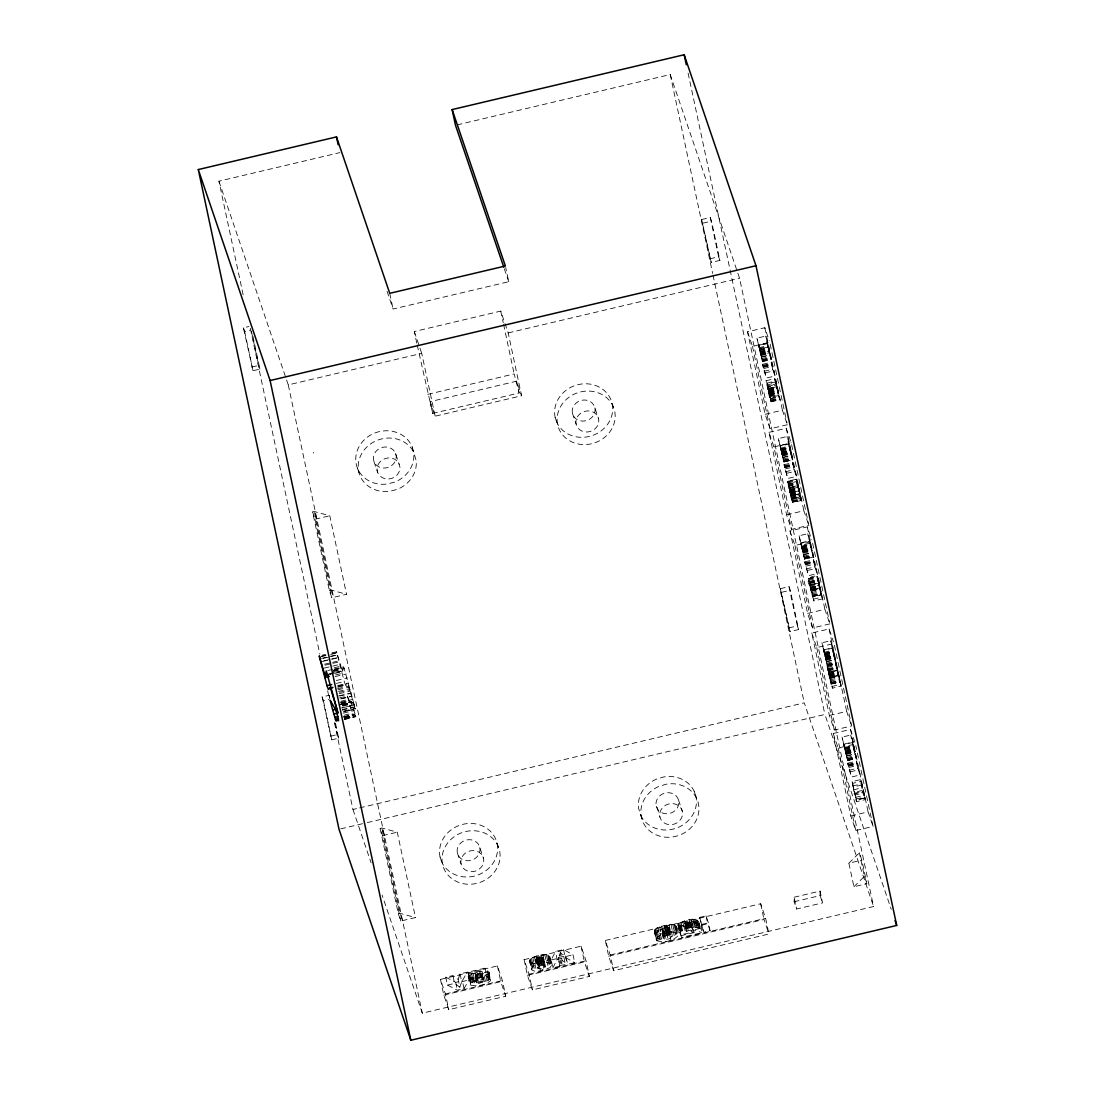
<?xml version="1.0" encoding="UTF-8"?>
<svg xmlns="http://www.w3.org/2000/svg" width="1095" height="1095" viewBox="0 0 1095 1095"><rect width="100%" height="100%" fill="white"/><g stroke="black" fill="none" stroke-linecap="round" stroke-linejoin="round"><path stroke-width="0.75" stroke-dasharray="5 3.75" d="M809.67 585.319C802.909 576.6 821.592 571.042 818.622 583.17L809.67 585.319L813.872 600.909L822.523 598.869L818.266 579.789L819.731 588.453L811.053 590.479L809.876 584.99L818.622 583.17M817.048 576.435L821.182 594.941L812.463 596.843L821.195 594.667L819.402 585.264L810.136 587.454M836.881 667.047L838.346 675.711L829.668 677.75L828.162 669.059L836.881 667.047L837.251 667.936L841.138 686.127L832.487 688.166L827.012 665.733L836.183 663.447L832.939 647.679L830.571 640.753L821.934 642.792L827.56 666.225L821.934 642.792M654.331 931.27C655.631 926.384 662.735 926.438 666.759 925.056C674.561 922.674 679.092 926.452 678.257 935.376C673.781 941.029 662.995 943.466 656.411 940.427L654.331 931.27L661.613 929.545C669.018 921.538 673.89 933.775 662.078 930.832L654.728 932.57C661.079 935.458 673.89 933.487 676.464 926.644M654.345 930.504L656.014 939.127L663.296 937.402C670.701 929.395 675.56 941.632 663.748 938.689L661.613 929.545M811.08 590.492L809.547 581.801L818.266 579.789M334.139 669.072L343.57 666.841L342.543 671.618L329.978 674.588M339.56 697.939L347.416 696.091L352.713 715.541L353.726 717.362L354.657 714.091L355.834 716.691L344.295 719.593M797.79 485.632L799.802 493.749L791.151 495.802L788.51 483.456L797.16 481.417L799.377 491.395L799.856 493.845L791.206 495.884L787.592 481.061L796.366 479.295L798.871 490.834L790.22 492.887L789.057 487.699L797.707 485.591L798.871 490.834M535.893 959.521C536.742 956.893 543.38 955.442 543.64 958.919C538.343 965.982 531.321 952.431 537.631 967.788C549.279 973.154 544.721 957.974 537.631 967.788M762.558 361.583L756.919 338.15L765.569 336.11L767.923 343.036L771.195 359.543L762.558 361.583L756.919 338.15M783.979 462.022L778.353 438.589L786.99 436.549L789.358 443.475L792.657 459.818L783.979 462.022L778.353 438.589M813.421 556.999L804.729 559.203L799.104 535.77L807.74 533.73L813.421 556.999L807.74 533.73M827.012 665.733L836.21 664.186L836.183 663.447M847.681 760.532L842.055 737.099L850.692 735.06L853.046 741.986L856.317 758.493L847.681 760.532L842.055 737.099M477.023 983.023L475.449 974.783L487.946 971.58L489.629 979.436L478.761 981.818L477.133 982.626L478.063 983.392L483.908 981.531L481.499 970.745L468.728 973.756L468.167 972.127L485.044 968.144L487.946 971.58M331.812 652.88L336.521 651.758L344.254 681.555L345.705 685.402L347.033 684.005L348.538 686.113L355.327 709.108L344.323 711.709M530.158 962.163C534.661 965.817 554.96 961.355 547.692 954.881C542.641 954.005 537.44 955.538 532.772 957.413C526.736 959.439 531.787 965.982 531.841 970.019L534.921 971.265L540.396 970.909L549.827 967.747L551.675 965.338L549.444 955.88M551.127 963.737C545.68 961.054 531.486 962.779 531.841 970.019M684.649 923.14C691.547 924.016 703.36 918.527 701.512 932.707L681.487 937.443L677.846 924.413C683.841 920.087 701.895 913.6 699.459 928.574L692.574 930.175L690.548 921.963L684.649 923.14L686.236 931.284L697.433 930.545L701.512 932.707M686.236 931.284L692.232 929.819M458.148 979.313L460.051 973.866L467.25 972.168L468.92 980.011L464.02 988.648L457.368 990.222L447.458 985.089L445.788 977.233L452.906 975.549L458.148 979.313L459.832 987.17L454.589 983.406L452.906 975.549M459.832 987.17L461.734 981.722L460.051 973.866M800.431 495.337L801.376 500.47L800.322 496.979L791.548 499.033L791.329 497.5L800.431 495.337L797.16 481.417M559.764 966.201L558.409 957.536L565.39 955.894L567.894 964.284L574.711 962.669L573.041 954.813L563.555 949.584L555.48 951.487L551.182 959.973L552.865 967.829L559.764 966.201L558.409 957.536M559.23 955.497L560.38 952.595L563.309 954.539L564.993 962.395L560.914 963.354L559.23 955.497L563.309 954.539M560.914 963.354L562.063 960.452L560.38 952.595M656.014 938.36C660.778 933.693 673.959 928.902 678.257 935.376M488.945 972.086L488.945 972.73C484.141 977.246 475.449 978.82 469.071 977.315L468.961 975.645L471.671 973.948L482.074 971.416L483.744 979.272L473.341 981.791L470.631 983.502L470.754 985.158C477.133 986.677 485.81 985.103 490.615 980.586L488.945 972.086L478.953 975.139L475.353 975.18M552.865 967.829L557.15 959.343L555.48 951.487M699.459 928.574C693.683 925.412 684.539 928.492 679.516 932.269C682.158 936.622 689.727 931.612 693.97 932.639L691.301 919.581M464.02 988.648L462.336 980.791L467.25 972.168M828.737 674.712L838.017 672.535L839.797 682.199L835.663 663.693L837.237 670.427L828.285 672.576M848.871 863.188L859.37 852.841L861.847 860.122L866.87 883.679L853.908 886.745L848.871 863.188L861.847 860.122M853.908 886.745L864.393 876.411L859.37 852.841M340.86 704.619L351.221 701.785L355.834 716.691M796.202 479.049L800.322 496.979M761.039 354.944L769.717 352.891L768.539 346.978L767.39 343.611L758.739 345.65L761.039 354.944L769.963 352.604M769.676 352.905L767.39 343.611M782.46 455.383L791.137 453.33L789.96 447.417L788.811 444.05L780.16 446.089L782.46 455.383L780.16 446.089M791.11 453.344L788.811 444.05M826.041 659.587L834.718 657.52L833.541 651.621L832.392 648.254L823.741 650.293L826.041 659.587L823.741 650.293M834.691 657.534L832.392 648.254M846.161 753.894L854.839 751.841L853.662 745.928L852.512 742.561L843.862 744.6L846.161 753.894L843.862 744.6M854.812 751.854L852.512 742.561M243.158 294.815L218.932 181.181L339.847 152.616M457.149 124.885L670.222 74.542L739.563 278.239L873.591 906.537L422.3 1013.176L382.128 895.162M252.959 336.37L259.939 369.097L253.013 370.726L243.405 327.816L248.935 326.515M701.621 219.547L710.258 217.508L711.504 221.135L719.88 260.405L711.23 262.458L701.621 219.547L711.23 262.458M243.405 327.816L244.637 331.456L250.18 330.156M702.853 223.188L711.504 221.135M387.055 291.284L393.091 309.023L508.737 281.702L505.726 267.563M251.782 367.085L258.694 365.456L259.939 369.097M709.998 258.817L718.635 256.777L719.88 260.405M416.771 343.105L414.307 331.525L500.757 311.089L508.189 332.921L521.59 395.747L435.139 416.182L430.184 401.632L516.635 381.197L521.59 395.747M218.932 181.181L288.272 384.892L421.726 353.357L435.139 416.182M508.189 332.921L739.563 278.239M427.707 394.351L514.157 373.929L519.153 392.982L432.689 413.404L417.127 344.747M787.36 424.723L770.072 428.816L765.118 414.266L747.529 331.799L764.816 327.72L769.224 340.654M747.529 331.799L752.484 346.348L769.771 342.27L787.004 423.081M759.287 345.076L767.923 343.036M758.972 347.731L767.609 345.678L765.569 336.11M759.355 348.538L768.006 346.485M758.739 345.65L759.889 349.031L768.539 346.978M759.588 349.592L768.225 347.553M759.451 349.962L768.101 347.923L767.609 345.678M759.793 350.551L768.444 348.511M759.998 351.399L768.635 349.36M759.916 352.042L769.155 349.866M760.176 352.138L768.827 350.099M760.341 352.809L768.991 350.756M761.066 354.931L760.724 352.932L769.361 350.879M760.505 353.398L769.155 351.358M760.354 353.945L769.525 351.7M760.82 354.41L769.634 352.303M760.779 355.683L769.415 353.644L771.195 359.543M761.778 356.792L770.415 354.739M761.176 357.244L769.812 355.204M761.531 358.599L770.77 356.491M761.874 359.749L770.51 357.709M762.38 359.885L771.017 357.846M762.175 360.707L770.825 358.667M762.531 360.857L771.181 358.818M762.407 361.35L771.236 359.379M762.626 364.252L771.277 362.212L773.85 370.835L774.959 376.009L766.308 378.049L762.626 364.252L766.308 378.049M762.859 365.374L771.496 363.335L771.277 362.212M763.215 365.949L771.852 363.896M763.01 366.223L771.66 364.183L771.496 363.335M763.105 366.825L771.66 364.183M763.133 367.154L771.756 364.772M763.475 367.249L772.126 365.196M763.721 368.522L772.372 366.483M764.023 371.314L772.659 369.261L774.959 376.009M765.213 372.875L773.85 370.835M774.671 378.692L778.6 395.473L769.853 397.69L769.292 396.061L766.035 380.731L774.671 378.692L779.873 399.784L771.154 401.769L767.376 386.083L776.547 383.852M767.02 383.099L775.753 381.046L778.408 393.379L769.689 395.281L766.035 380.731M769.689 395.281L767.102 383.086L767.349 383.866L775.985 381.813M767.349 383.866L767.609 384.797L776.259 382.757M767.568 386.549L776.218 384.496M767.609 384.797L768.211 387.165L776.848 385.111M767.937 388.396L776.588 386.357M771.154 401.769L768.553 388.629L777.204 386.59M768.238 388.821L776.889 386.768L775.657 381.046M768.403 389.19L777.053 387.137M768.553 389.724L777.204 387.685M768.457 389.929L777.094 387.876L776.889 386.768M768.95 390.367L777.587 388.328M768.43 390.751L777.395 388.492M768.745 391.298L777.382 389.245L777.094 387.876M769.005 391.613L777.642 389.574M769.388 392.352L778.025 390.313M768.854 392.694L777.696 390.696L777.382 389.245M769.292 392.995L777.943 390.956M769.32 393.885L777.97 391.846L778.408 393.379M769.566 394.268L778.216 392.229M769.251 394.474L777.888 392.421M769.525 394.734L778.504 392.558M769.717 395.076L778.367 393.037M769.292 396.061L778.258 394.036M770.305 396.691L778.956 394.652M770.661 398.429L779.312 396.39M770.264 398.758L778.901 396.718L779.873 399.784M770.538 399.826L779.572 397.772M770.784 400.674L779.421 398.635M771.113 400.852L779.763 398.799M770.989 401.345L779.626 399.305M771.222 401.523L779.859 399.483M312.595 511.94L314.333 511.543L329.773 515.745L346.526 594.284L331.826 597.76L329.349 590.479L312.595 511.94L315.073 519.222L331.826 597.76M315.073 519.222L329.773 515.745M765.118 414.266L782.405 410.173L786.812 423.108M768.977 432.361L786.265 428.282L791.22 442.832L808.808 525.299L791.521 529.378L786.566 514.828L768.977 432.361L773.932 446.911L791.521 529.378M773.932 446.911L791.22 442.832M780.708 445.514L789.358 443.475M780.393 448.156L789.03 446.117L786.99 436.549M780.776 448.964L789.427 446.924M781.31 449.47L789.96 447.417M781.009 450.031L789.659 447.992M780.872 450.401L789.522 448.361L789.03 446.117M781.228 450.989L789.865 448.95M781.419 451.838L790.07 449.799M781.337 452.481L789.988 450.428L789.522 448.361M781.597 452.577L790.576 450.305M781.775 453.234L790.412 451.195M782.145 453.357L790.782 451.318M781.939 453.836L790.576 451.797M781.775 454.384L790.946 452.125M782.419 454.781L791.069 452.728M782.254 454.849L790.891 452.81M782.377 455.205L791.398 453.043M782.2 456.122L790.85 454.083L792.629 459.982L783.842 461.789M783.199 457.217L791.836 455.178M782.596 457.683L791.247 455.643M782.966 459.038L792.191 456.93M783.295 460.187L791.945 458.148M783.801 460.324L792.452 458.285M783.596 461.146L792.246 459.092M783.965 461.296L792.602 459.243M784.061 464.691L792.698 462.651L795.285 471.274L796.38 476.448L787.743 478.488L784.061 464.691L787.743 478.488M784.28 465.813L792.931 463.774L792.698 462.651M784.636 466.388L793.286 464.335M784.431 466.662L793.081 464.622L792.931 463.774M784.526 467.264L793.081 464.622M784.554 467.592L793.177 465.211M784.896 467.674L793.546 465.635M785.156 468.961L793.793 466.922M785.443 471.74L794.094 469.7L796.38 476.448M786.634 473.314L795.285 471.274M791.548 499.033L787.579 481.417L796.366 479.295M787.675 482.046L796.325 480.007M329.349 590.479L331.087 590.068L346.526 594.284M787.852 483.004L796.503 480.965M788.113 484.291L796.763 482.252M788.51 483.456L788.756 484.25L797.393 482.211M788.756 484.25L789.03 485.208L797.666 483.169M788.455 485.934L797.092 483.88M789.03 485.208L789.317 486.358L797.968 484.305M788.865 487.905L798.282 485.619M789.112 488.028L797.762 485.988M789.235 488.657L797.885 486.604M798.652 487.152L789.687 489.26L789.139 487.672M789.427 489.588L798.433 487.412M789.344 490.095L797.981 488.055M789.974 490.136L798.625 488.096M789.7 490.806L798.419 488.589M790.193 491.012L799.049 488.917M789.906 491.737L798.556 489.698M789.769 492.038L798.693 489.889M790.439 492.107L799.076 490.054M790.07 492.408L799.021 490.423M790.179 492.805L798.83 490.587M801.376 500.47L792.657 502.468L790.85 492.996L799.501 490.957M790.138 493.708L799.377 491.395M790.658 493.818L799.309 491.778M790.877 494.748L799.637 492.682M790.467 495.132L799.117 493.092M791.028 495.378L799.993 493.229M791.151 495.542L799.802 493.489M790.754 496.322L799.405 494.283M791.014 497.322L799.651 495.282M791.233 498.115L799.87 496.062M791.507 498.444L800.158 496.405M791.411 498.704L800.062 496.651M792.15 499.128L800.787 497.089M791.329 497.5L791.986 500.278L800.637 498.239M792.424 500.524L801.061 498.471M791.986 500.278L792.26 501.305L800.91 499.252M792.602 501.537L801.253 499.498M792.26 501.305L792.506 502.071L801.143 500.032M792.712 502.208L801.348 500.155M786.566 514.828L803.867 510.749L808.808 525.299M829.846 623.876L812.558 627.969L807.604 613.419L790.015 530.952L807.302 526.873L811.71 539.808M322.382 655.097L325.516 654.358M320.972 656.288L325.694 655.18M331.977 653.688L336.699 652.579M801.458 542.696L810.108 540.656M321.15 656.713L329.006 654.851M330.58 654.481L336.863 652.99L342.543 671.618M800.924 543.271L803.21 552.564L800.924 543.271L809.561 541.231L811.888 550.498L809.561 541.231M790.015 530.952L794.956 545.502L812.257 541.423L829.49 622.234M321.492 658.396L337.205 654.673M323.271 658.396L329.554 656.918M331.128 656.535L337.424 655.056M804.729 559.203L801.143 545.337L809.78 543.298M801.526 546.145L810.177 544.105M802.06 546.638L810.711 544.598M801.759 547.213L810.409 545.173M801.622 547.582L810.273 545.529M323.764 660.887L330.047 659.395M331.621 659.026L337.917 657.547M322.423 661.462L330.279 659.601M331.853 659.231L338.136 657.753M801.978 548.171L810.615 546.118M802.17 549.019L810.82 546.966M802.087 549.649L811.327 547.473M802.348 549.758L810.998 547.719M802.525 550.415L811.162 548.376M802.895 550.539L811.546 548.499M802.69 551.018L811.327 548.978M324.585 664.213L330.882 662.735M332.456 662.352L338.738 660.874M803.059 551.346L811.696 549.307M802.525 551.565L811.491 549.512M803.005 552.031L811.819 549.909M325.078 665.185L331.361 663.707M332.935 663.337L339.217 661.845M803.128 552.386L812.148 550.224M802.95 553.303L811.6 551.264M803.949 554.399L812.586 552.359M803.347 554.864L811.997 552.811M324.202 668.101L339.929 664.391M803.716 556.219L812.942 554.111M334.221 667.758L340.504 666.28M804.045 557.369L812.695 555.329M804.551 557.506L813.202 555.466M327.857 670.551L332.565 669.442M804.346 558.313L812.996 556.274M334.413 669.469L343.844 667.238L355.327 709.108M804.715 558.464L813.352 556.424M333.359 670.263L341.229 668.402M804.592 558.956L813.229 556.917M333.277 670.961L344.282 668.361M333.523 671.55L342.954 669.319M329.486 673.699L334.194 672.59M335.768 672.221L342.064 670.729M329.294 674.178L345.007 670.455M804.811 561.872L813.448 559.819L816.035 568.456L817.13 573.616L808.493 575.669L804.811 561.872L808.493 575.669M805.03 562.994L813.681 560.941L813.448 559.819M805.386 563.555L814.037 561.516M335.672 674.944L341.955 673.466M805.181 563.843L813.831 561.803L813.681 560.941M805.277 564.431L813.831 561.803M805.304 564.774L814.297 562.816M335.152 676.573L346.157 673.972M805.906 566.142L814.543 564.089M806.194 568.921L814.844 566.881L817.13 573.616M336.316 680.515L347.32 677.914M807.385 570.495L816.035 568.456M336.398 683.417L344.254 681.555M337.684 685.552L348.689 682.951M337.602 686.236L347.033 684.005M338.779 686.182L346.636 684.334M337.849 687.263L346.376 685.224M337.534 688.714L348.538 686.113M337.944 689.809L348.949 687.208M808.397 578.749L817.13 576.517M808.397 578.475L817.308 576.942M808.48 579.351L817.13 577.311M338.464 691.369L349.469 688.769M808.657 580.323L817.294 578.283M339.464 692.341L350.468 689.74M808.904 581.637L817.554 579.597M335.535 723.494L338.683 738.222L331.758 739.85L322.149 696.94L329.061 695.311L330.307 698.952M780.365 588.672L789.002 586.633L790.248 590.26L798.625 629.529L789.974 631.582L780.365 588.672L789.974 631.582M809.534 582.075L818.417 580.09M339.19 693.71L350.181 691.109M809.616 582.636L818.252 580.596M809.616 581.828L809.999 582.718L818.636 580.678M809.246 583.293L817.897 581.253M809.752 583.525L818.403 581.486M338.711 695.886L351.276 692.916M339.861 696.009L350.865 693.409M809.971 584.744L818.622 582.704M322.149 696.94L323.381 700.581L328.911 699.281M781.597 592.313L790.248 590.26M810.067 586.099L818.923 584.237M810.341 587.481L818.992 585.428L818.526 582.951M341.106 698.774L352.111 696.174M810.82 587.728L819.471 585.688M340.709 698.897L351.714 696.297M810.656 588.207L819.306 586.154M810.587 588.576L819.607 586.468M810.56 589.384L819.525 587.303M810.793 589.452L819.43 587.413L819.703 588.439M819.594 588.042L810.943 590.096L819.676 588.07M340.86 701.265L348.716 699.404L350.29 702.388M340.353 702.347L352.918 699.376M810.943 591.095L819.594 589.055M811.491 591.177L820.141 589.124M340.873 703.058L348.744 701.197M341.599 703.127L349.456 701.265M811.299 592.614L819.936 590.561M340.066 704.372L351.221 701.785M340.381 704.523L351.386 701.922M340.559 704.783L351.55 702.182M342.311 704.838L351.741 702.607M811.614 593.914L820.634 591.628M342.667 704.961L353.671 702.36M342.448 705.07L353.452 702.47M342.53 705.413L351.96 703.182M811.888 594.996L820.538 592.956M342.79 706.165L352.22 703.934M812.367 595.625L821.017 593.586M812.134 595.858L820.785 593.818M812.49 596.282L821.127 594.229M812.339 596.515L820.99 594.475M354.328 704.975L341.75 707.945L354.178 705.098M342.174 709.533L353.179 706.932M342.201 710.19L354.848 707.069M813.298 599.198L821.934 597.158L822.523 598.869M344.186 711.107L355.191 708.506M344.172 711.23L355.177 708.629M343.228 711.873L351.084 710.012M343.228 713.146L354.233 710.545M344.172 715.186L352.029 713.324M343.652 716.691L355.122 713.789M343.406 717.02L354.41 714.419M344.035 717.225L355.04 714.624M344.843 717.403L352.713 715.541M344.829 717.827L354.26 715.596M344.665 718.484L355.67 715.884M344.583 718.69L355.588 716.089M345.404 718.758L353.274 716.896M344.624 719.169L354.055 716.938M807.604 613.419L824.891 609.326L829.298 622.261M330.526 736.21L337.438 734.581L338.683 738.222M788.742 627.941L797.379 625.902L798.625 629.529M811.778 633.033L816.733 647.583L834.034 643.49L851.623 725.958L834.335 730.036L829.38 715.487L811.778 633.033L829.079 628.941L833.473 641.875M824.289 649.718L832.939 647.679M823.974 652.36L832.611 650.32L830.571 640.753M824.357 653.167L833.008 651.128M824.891 653.66L833.541 651.621M824.59 654.235L833.24 652.196M824.453 654.605L833.103 652.565L832.611 650.32M824.809 655.193L833.446 653.14M825 656.042L833.651 654.002M824.918 656.671L834.157 654.495M825.356 657.438L833.993 655.399M825.726 657.561L834.363 655.522M825.52 658.04L834.157 656.001M825.356 658.588L834.527 656.329M826 658.985L834.65 656.932M825.835 659.053L834.472 657.014M825.959 659.409L834.979 657.246M825.781 660.326L834.431 658.287L836.21 664.186M826.78 661.421L835.417 659.382M826.178 661.886L834.828 659.847M826.547 663.241L835.772 661.134M826.876 664.391L835.526 662.352M827.382 664.528L836.032 662.489M827.177 665.336L835.827 663.296M827.012 666.006L835.745 663.775M827.423 665.993L836.238 664.022M827.095 666.609L835.745 664.569M827.259 667.58L835.909 665.541M827.519 668.894L836.169 666.855M828.148 669.332L837.032 667.348M828.217 669.894L836.867 667.854M828.162 669.059L828.614 669.976L837.251 667.936M827.861 670.551L836.498 668.511M828.368 670.783L837.018 668.744M828.587 672.001L837.237 669.962M829.668 677.75L828.491 672.248L837.237 670.427M828.682 673.357L837.319 671.317L837.141 670.208M828.888 673.548L837.538 671.495M828.956 674.739L837.607 672.686L837.319 671.317M829.435 674.985L838.086 672.946M829.271 675.464L837.921 673.411M829.202 675.834L838.222 673.726M829.161 676.642L838.14 674.561M829.394 676.71L838.045 674.671L838.318 675.697M838.209 675.3L829.558 677.353L838.291 675.328M829.558 678.352L838.209 676.313M830.106 678.435L838.756 676.381M829.914 679.872L838.551 677.819M830.229 681.172L839.249 678.886M830.503 682.253L839.153 680.214M830.982 682.883L839.632 680.844M830.749 683.116L839.4 681.076M831.105 683.54L839.742 681.487M830.954 683.773L839.605 681.733M831.16 683.964L839.81 681.925M831.078 684.101L839.824 682.158M831.899 686.455L840.549 684.416L841.138 686.127M334.413 722.59L352.96 809.479L357.928 808.302M359.584 807.905L804.25 702.839L873.591 906.537M340.682 828.874L365.634 822.975M367.304 822.591L824.891 714.46L891.234 909.329M829.38 715.487L846.668 711.408L851.623 725.958M380.102 828.395L381.84 827.984L397.28 832.186L415.484 917.555L400.797 921.032L398.32 913.75L380.102 828.395L382.579 835.663L400.797 921.032M382.579 835.663L397.28 832.186M833.213 733.499L850.514 729.421L855.455 743.97L838.168 748.049L833.213 733.499L850.801 815.967L855.756 830.516L873.057 826.424L855.811 745.613M844.409 744.025L853.046 741.986M844.478 747.488L853.128 745.435M845.011 747.981L853.662 745.928M844.71 748.542L853.361 746.503M844.573 748.912L853.224 746.872L850.692 735.06M844.929 749.5L853.566 747.461M845.121 750.349L853.771 748.309M845.039 750.992L854.278 748.816M845.299 751.088L853.949 749.048M845.477 751.759L854.114 749.705M845.846 751.882L854.483 749.829M845.641 752.347L854.278 750.308M846.011 752.689L854.647 750.65M845.477 752.895L854.442 750.841M845.942 753.36L854.771 751.252M846.079 753.716L855.099 751.553M845.901 754.633L854.552 752.593L856.317 758.493M846.9 755.742L855.537 753.688M846.298 756.193L854.935 754.154M846.668 757.548L855.893 755.44M846.996 758.698L855.647 756.659M847.503 758.835L856.153 756.796M847.297 759.656L855.948 757.617M847.653 759.807L856.304 757.767M847.544 760.3L856.18 758.26M847.722 760.368L856.358 758.329M847.763 763.201L856.399 761.162L858.986 769.785L860.081 774.959L851.445 776.998L847.763 763.201L851.445 776.998M847.982 764.324L856.619 762.284L856.399 761.162M848.338 764.899L856.974 762.845M848.132 765.172L856.783 763.133L856.619 762.284M848.228 765.775L856.783 763.133M848.255 766.103L856.879 763.721M848.598 766.199L857.248 764.146M848.858 767.472L857.495 765.432M849.145 770.264L857.796 768.211L860.081 774.959M850.336 771.838L858.986 769.785M864.653 796.996L865.214 799.624L856.564 801.663L852.074 781.625L860.711 779.585L865.009 798.05L856.372 800.103L856.003 799.035L864.653 796.996L865.009 798.05M852.074 781.625L852.663 783.363L861.313 781.324M852.499 786.018L861.149 783.979L860.711 779.585M861.874 784.951L853.238 787.004L853.511 789.823L854.374 792.328L863.011 790.289L861.874 784.951L863.011 790.289M853.511 789.823L862.162 787.77M854.073 793.355L862.709 791.315L865.214 799.624M852.663 783.363L854.908 793.889L863.558 791.849M854.908 793.889L855.263 794.943L863.914 792.903M855.441 797.379L864.078 795.326M864.639 797.954L856.003 799.993L856.564 801.663M398.32 913.75L400.045 913.353L415.484 917.555M850.801 815.967L868.102 811.874L873.057 826.424M699.664 917.418L706.029 915.913L708.383 922.825L710.066 930.682L703.688 932.187L699.664 917.418L703.688 932.187M440.464 979.409L497.431 965.954L502.386 980.504L505.726 996.217L448.772 1009.672L443.817 995.122L440.464 979.409L445.419 993.959L448.772 1009.672M524.094 959.658L581.062 946.189L586.017 960.739L589.356 976.453L532.403 989.907L527.448 975.358L524.094 959.658L529.049 974.208L532.403 989.907M605.316 940.454L760.669 903.758L765.61 918.308L768.964 934.008L613.624 970.717L608.669 956.168L605.316 940.454L610.271 955.004L613.624 970.717M794.121 897.229L820.059 891.097L822.564 902.882L796.626 909.014L794.149 901.732L794.121 897.229L796.626 909.014M794.149 901.732L820.087 895.601L820.059 891.097M445.788 977.233L455.698 982.366L462.336 980.791M551.182 959.973L558.094 958.344M566.211 956.428L573.041 954.813M678.914 925.85L692.3 924.782L679.215 927.876L679.803 929.587L699.828 924.851M702.018 924.331L708.383 922.825M447.458 985.089L454.589 983.406M461.734 981.722L468.92 980.011M489.629 979.436L486.714 976.001L469.851 979.984L470.398 981.613L483.169 978.601L483.744 979.272M557.15 959.343L565.239 957.441L574.711 962.669M701.347 925.275L707.712 923.769L710.066 930.682M656.411 940.427L663.748 938.689M483.908 981.531L490.615 979.943M680.898 935.719L693.97 932.639M560.079 965.393L567.894 964.284M445.419 993.959L502.386 980.504M529.049 974.208L586.017 960.739M610.271 955.004L765.61 918.308M443.817 995.122L500.785 981.654L505.726 996.217M527.448 975.358L584.415 961.903L589.356 976.453M608.669 956.168L764.009 919.458L768.964 934.008M690.548 921.963L697.789 920.717M562.063 960.452L564.993 962.395M809.876 584.99L808.657 578.981M828.491 672.248L827.272 666.239M347.416 696.091L348.716 699.404M864.393 876.411L866.87 883.679M820.087 895.601L822.564 902.882M612.173 403.809A29.346 26.472 -18.8 0 1 574.163 436.371A29.346 26.472 -18.8 0 1 564.596 391.476A29.346 26.472 -18.8 0 1 612.173 403.809L614.651 411.09A29.346 26.472 -18.8 0 1 576.641 443.639A29.346 26.472 -18.8 0 1 567.073 398.758A29.346 26.472 -18.8 0 1 614.651 411.09M594.886 407.901A11.566 10.43 -18.8 0 1 579.912 420.726A11.566 10.43 -18.8 0 1 576.148 403.042A11.566 10.43 -18.8 0 1 594.886 407.901L598.595 418.81A11.566 10.43 -18.8 0 1 583.635 431.635A11.566 10.43 -18.8 0 1 579.857 413.951A11.566 10.43 -18.8 0 1 598.595 418.81M572.411 413.212L576.121 424.121M694.271 791.452L696.749 798.734M555.11 417.291L557.588 424.573M504.343 268.795L508.737 281.702M678.544 800.13L682.253 811.039M656.288 806.344A11.566 10.43 -18.8 0 0 669.113 813.544A11.566 10.43 -18.8 0 0 678.845 801.923A11.566 10.43 -18.8 0 0 667.704 792.698L664.733 793.15A11.566 10.43 -18.8 0 0 655.973 803.634L659.998 817.267A11.566 10.43 -18.8 0 0 672.836 824.467A11.566 10.43 -18.8 0 0 682.555 812.832A11.566 10.43 -18.8 0 0 671.427 803.607L668.443 804.072A11.566 10.43 -18.8 0 0 659.683 814.543L659.998 817.267M640.561 815.009A29.346 26.472 -18.8 0 0 676.149 828.217A29.346 26.472 -18.8 0 0 695.79 795.819A29.346 26.472 -18.8 0 0 663.638 776.957L656.302 779.188A29.346 26.472 -18.8 0 0 638.604 808.384L643.039 822.29A29.346 26.472 -18.8 0 0 678.613 835.499A29.346 26.472 -18.8 0 0 698.268 803.087A29.346 26.472 -18.8 0 0 666.116 784.225L658.779 786.456A29.346 26.472 -18.8 0 0 641.081 815.665L643.039 822.29M414.307 331.525L421.726 353.357M412.158 446.938L413.759 453.658A29.346 26.472 -18.8 0 1 394.597 482.128L387.178 484.031A29.346 26.472 -18.8 0 1 356.149 463.705A29.346 26.472 -18.8 0 1 377.419 432.114A29.346 26.472 -18.8 0 1 412.158 446.938L416.237 460.94A29.346 26.472 -18.8 0 1 397.074 489.41L389.656 491.313A29.346 26.472 -18.8 0 1 358.626 470.987A29.346 26.472 -18.8 0 1 379.897 439.396A29.346 26.472 -18.8 0 1 414.635 454.206M395.61 453.467L396.212 456.122A11.566 10.43 -18.8 0 1 388.547 467.264L385.618 467.989A11.566 10.43 -18.8 0 1 373.491 459.859A11.566 10.43 -18.8 0 1 382.004 447.485A11.566 10.43 -18.8 0 1 395.61 453.467L399.935 467.031A11.566 10.43 -18.8 0 1 392.256 478.186L389.341 478.898A11.566 10.43 -18.8 0 1 377.214 470.768A11.566 10.43 -18.8 0 1 385.727 458.408A11.566 10.43 -18.8 0 1 399.333 464.376M373.984 461.611L377.693 472.52M497.103 843.478A29.346 26.472 -18.8 0 1 459.092 876.041A29.346 26.472 -18.8 0 1 449.511 831.146A29.346 26.472 -18.8 0 1 497.103 843.478L499.58 850.76A29.346 26.472 -18.8 0 1 461.57 883.309A29.346 26.472 -18.8 0 1 451.989 838.428A29.346 26.472 -18.8 0 1 499.58 850.76M357.435 468.14L359.913 475.422M479.802 847.571A11.566 10.43 -18.8 0 1 464.827 860.396A11.566 10.43 -18.8 0 1 461.063 842.712A11.566 10.43 -18.8 0 1 479.802 847.571L483.525 858.48A11.566 10.43 -18.8 0 1 468.55 871.305A11.566 10.43 -18.8 0 1 464.773 853.621A11.566 10.43 -18.8 0 1 483.525 858.48M457.327 852.882L461.036 863.791M440.039 856.961L442.517 864.242M316.811 518.811L314.333 511.543L331.087 590.068L333.564 597.35M384.318 835.252L381.84 827.984L400.045 913.353L402.522 920.621M352.96 809.479L371.109 862.833M336.521 651.758L336.863 652.99M778.6 395.473L778.901 396.718M789.317 486.358L790.85 492.996M769.415 353.644L768.101 347.923M790.85 454.083L789.988 450.428M834.431 658.287L833.103 652.565M854.552 752.593L853.224 746.872M768.211 387.165L768.553 388.629M777.696 390.696L777.97 391.846M819.43 587.413L818.992 585.428M838.045 674.671L837.607 672.686M764.816 327.72L782.405 410.173M786.265 428.282L803.867 510.749M807.302 526.873L824.891 609.326M829.079 628.941L846.668 711.408M850.514 729.421L868.102 811.874M819.402 585.264L821.934 597.158M838.017 672.535L840.549 684.416M771.783 365.114L772.659 369.261M793.204 465.553L794.094 469.7M814.844 566.881L813.927 562.392M856.906 764.064L857.796 768.211M861.149 783.979L862.709 791.315M809.999 582.718L813.872 600.909M828.614 669.976L832.487 688.166M855.263 794.943L856.372 800.103M759.889 349.031L760.724 352.932M767.376 386.083L769.853 397.69M799.104 535.77L801.143 545.337M752.484 346.348L770.072 428.816M794.956 545.502L812.558 627.969M816.733 647.583L834.335 730.036M838.168 748.049L855.756 830.516M688.084 73.119L824.891 714.46M710.258 217.508L718.635 256.777M789.002 586.633L797.379 625.902M670.222 74.542L712.64 273.394M712.996 275.064L804.25 702.839M760.669 903.758L764.009 919.458M706.029 915.913L707.712 923.769M699.376 924.139L701.046 931.982M698.747 923.564L700.417 931.421M697.364 920.156L699.034 927.999M697.939 923.126L699.623 930.983M696.68 919.732L698.35 927.588M696.967 922.839L698.637 930.695M695.722 919.471L697.405 927.314M695.749 922.688L697.433 930.545M694.517 919.348L696.187 927.205M694.271 922.661L695.941 930.517M693.039 919.389L694.709 927.246M692.505 922.77L694.175 930.613M691.588 924.755L693.258 932.611M690.904 922.332L692.574 930.175M690.466 922.989L692.136 930.846M689.823 921.826L692.149 932.68M689.289 919.923L690.959 927.766M688.673 921.922L690.356 929.778M688.043 923.331L689.727 931.188M687.003 920.416L688.687 928.259M687.085 922.236L688.769 930.093M687.085 925.289L688.755 933.132M686.579 923.523L688.249 931.38M685.922 922.551L687.605 930.408M685.497 923.605L687.181 931.448M684.703 920.991L686.784 930.709M684.827 923.564L686.51 931.421M683.992 925.754L685.662 933.611M682.732 921.566L684.416 929.422M681.09 922.154L682.774 929.997M681.364 926.028L683.047 933.871M679.776 922.715L681.46 930.572M680.365 926.041L682.034 933.898M679.557 925.987L681.227 933.843M678.804 923.29L680.474 931.147M679.803 929.587L681.487 937.443M678.147 923.851L679.831 931.708M678.421 925.645L680.104 933.487M677.846 924.413L679.749 933.2M675.998 925.836L677.682 933.693M676.299 928.382L677.983 936.239M675.232 925.22L676.902 933.077M675.642 929.217L677.326 937.074M674.137 924.81L675.82 932.653M674.602 930.025L676.272 937.867M672.741 924.577L674.424 932.434M673.179 930.791L674.848 938.648M671.043 924.55L672.727 932.393M671.372 931.53L673.042 939.387M669.045 924.7L670.729 932.557M669.401 927.848L671.372 936.553M669.072 927.52L671.29 936.978M669.387 929.518L671.057 937.375M668.621 927.287L670.304 935.13M669.004 929.901L670.674 937.744M668.059 927.123L670.865 940.085M668.47 930.244L670.154 938.1M667.389 927.054L669.059 934.911M666.759 925.056L668.429 932.913M667.799 930.558L669.483 938.415M666.609 927.082L668.292 934.938M666.992 930.86L668.662 938.702M665.746 927.191L667.416 935.034M666.65 932.899L668.32 940.742M666.034 931.106L667.717 938.962M664.774 927.383L666.444 935.239M664.172 925.617L665.842 933.46M664.679 931.352L666.349 939.209M663.365 927.807L665.048 935.664M664.323 933.392L665.993 941.248M663.556 931.393L665.226 939.25M662.365 928.314L664.035 936.17M661.777 926.233L664.364 939.072M662.01 928.601L663.693 936.458M661.777 928.902L663.447 936.759M662.229 933.734L663.899 941.59M659.696 926.876L661.38 934.733M660.367 933.926L662.051 941.782M657.944 927.561L659.628 935.417M658.738 933.967L660.422 941.823M656.521 928.273L658.204 936.129M657.356 933.843L659.039 941.7M655.44 929.012L657.109 936.868M656.233 933.583L657.903 941.426M654.714 929.751L657.027 941.002M516.635 381.197L519.153 392.982M500.757 311.089L503.221 322.669M503.577 324.325L514.157 373.929M581.062 946.189L584.415 961.903M565.39 955.894L567.073 963.737M563.555 949.584L565.239 957.441M549.882 956.647L551.675 965.338M549.745 958.303L551.415 966.16M548.718 955.292L550.388 963.148M430.184 401.632L432.689 413.404M549.129 959.111L550.799 966.953M547.692 954.881L549.361 962.738M548.157 959.891L549.827 967.747M546.364 954.648L548.047 962.505M546.843 960.644L548.513 968.486M544.776 954.58L546.446 962.437M542.956 954.703L545.392 966.379M543.448 957.742L545.324 966.775M543.134 957.427L545.105 967.159M542.709 957.194L544.379 965.051M543.052 959.685L544.735 967.542M543.271 961.985L544.94 969.841M542.162 957.044L543.832 964.9M542.559 960.041L544.242 967.884M541.519 956.962L543.188 964.818M540.889 955.004L543.64 968.199M540.807 956.962L542.49 964.818M541.245 960.616L542.928 968.473M540.04 957.044L541.71 964.9M540.424 960.849L542.696 970.43M539.192 957.208L540.862 965.065M538.603 955.483L540.273 963.34M539.575 961.013L541.258 968.87M538.357 957.441L540.04 965.297M538.795 961.095L540.478 968.952M537.645 957.714L540.396 970.909M538.097 961.095L539.767 968.952M537.043 958.015L538.713 965.872M537.453 961.013L539.123 968.87M536.345 956.072L538.015 963.928M536.55 958.371L538.22 966.214M536.906 960.849L538.576 968.705M536.18 958.741L538.151 968.473M535.961 959.124L537.837 968.172M534.401 956.715L536.085 964.572M534.839 963.477L536.509 971.32M532.772 957.413L534.456 965.27M533.251 963.408L534.921 971.265M389.738 293.323L393.091 309.023M531.458 958.166L533.142 966.023M531.924 963.176L533.593 971.019M530.486 958.946L532.156 966.803M530.897 962.751L532.567 970.608M529.87 959.754L531.554 967.597M529.624 960.561L531.404 969.253M497.431 965.954L500.785 981.654M488.945 972.73L490.615 980.586M488.63 973.345L490.314 981.202M488.028 973.934L489.698 981.791M487.097 974.509L488.781 982.366M485.044 968.144L486.714 976.001M485.838 975.07L487.508 982.927M484.182 975.659L485.865 983.515M482.046 974.03L483.716 981.873M481.649 973.072L483.319 980.928M481.444 974.386L483.114 982.229M480.199 973.236L482.087 982.612M479.733 971.744L481.417 979.601M478.611 973.551L480.637 982.995M477.05 972.305L478.734 980.162M477.078 973.975L479.158 983.296M477.379 977.37L479.049 985.226M476.393 975.535L478.063 983.392M476.024 974.372L477.707 982.229M475.682 975.453L477.352 983.31M474.97 972.839L477.133 982.626M475.285 977.739L476.968 985.596M473.177 973.387L474.847 981.243M473.478 977.958L475.148 985.815M471.671 973.948L473.341 981.791M471.945 978.013L473.615 985.87M470.467 974.509L472.137 982.366M470.686 977.931L472.356 985.787M469.55 975.07L471.233 982.927M469.728 977.698L471.411 985.555M468.728 973.756L470.631 983.502M468.167 972.127L470.754 985.158M468.687 976.206L470.398 984.624M455.698 982.366L457.368 990.222M313.567 452.344L313.731 453.111M288.272 384.892L422.3 1013.176M251.371 331.101L258.694 365.456M329.061 695.311L329.759 698.583M335.002 723.124L337.438 734.581M250.29 328.226L319.808 654.071M327.651 690.836L329.075 697.529M244.637 331.456L253.013 370.726M323.381 700.581L331.758 739.85M789.782 490.628L790.22 492.887"/><path stroke-width="1.5" d="M325.256 675.697L326.283 670.92L338.026 713.187L331.237 690.206L329.746 688.098L328.418 689.494L326.967 685.648L319.234 655.85L324.763 674.821L325.256 675.697L328.404 674.958M198.291 169.561L336.493 136.902L389.738 293.323L505.384 265.989L452.139 109.582L684.17 54.75L755.988 265.729L896.709 925.439L410.83 1040.25L339.012 829.271L198.291 169.561L270.109 380.54L410.83 1040.25M270.109 380.54L755.988 265.729M325.516 675.218L328.664 674.479M324.667 677.545L329.376 676.436M326.967 685.648L331.675 684.526M329.746 688.098L332.88 687.359M329.349 688.413L332.483 687.674M332.675 709.971L335.973 720.989L336.767 721.03L337.369 718.169L338.547 720.77C337.356 711.339 333.742 706.617 330.129 700.17L332.675 709.971L335.823 709.231M333.797 714.104L336.931 713.365M334.728 717.417L337.876 716.664M335.412 719.634L338.56 718.895M895.067 920.608L896.709 925.439M503.796 267.18L455.493 125.282L452.139 109.582M684.17 54.75L686.305 64.769M336.493 136.902L338.163 144.759"/></g></svg>
